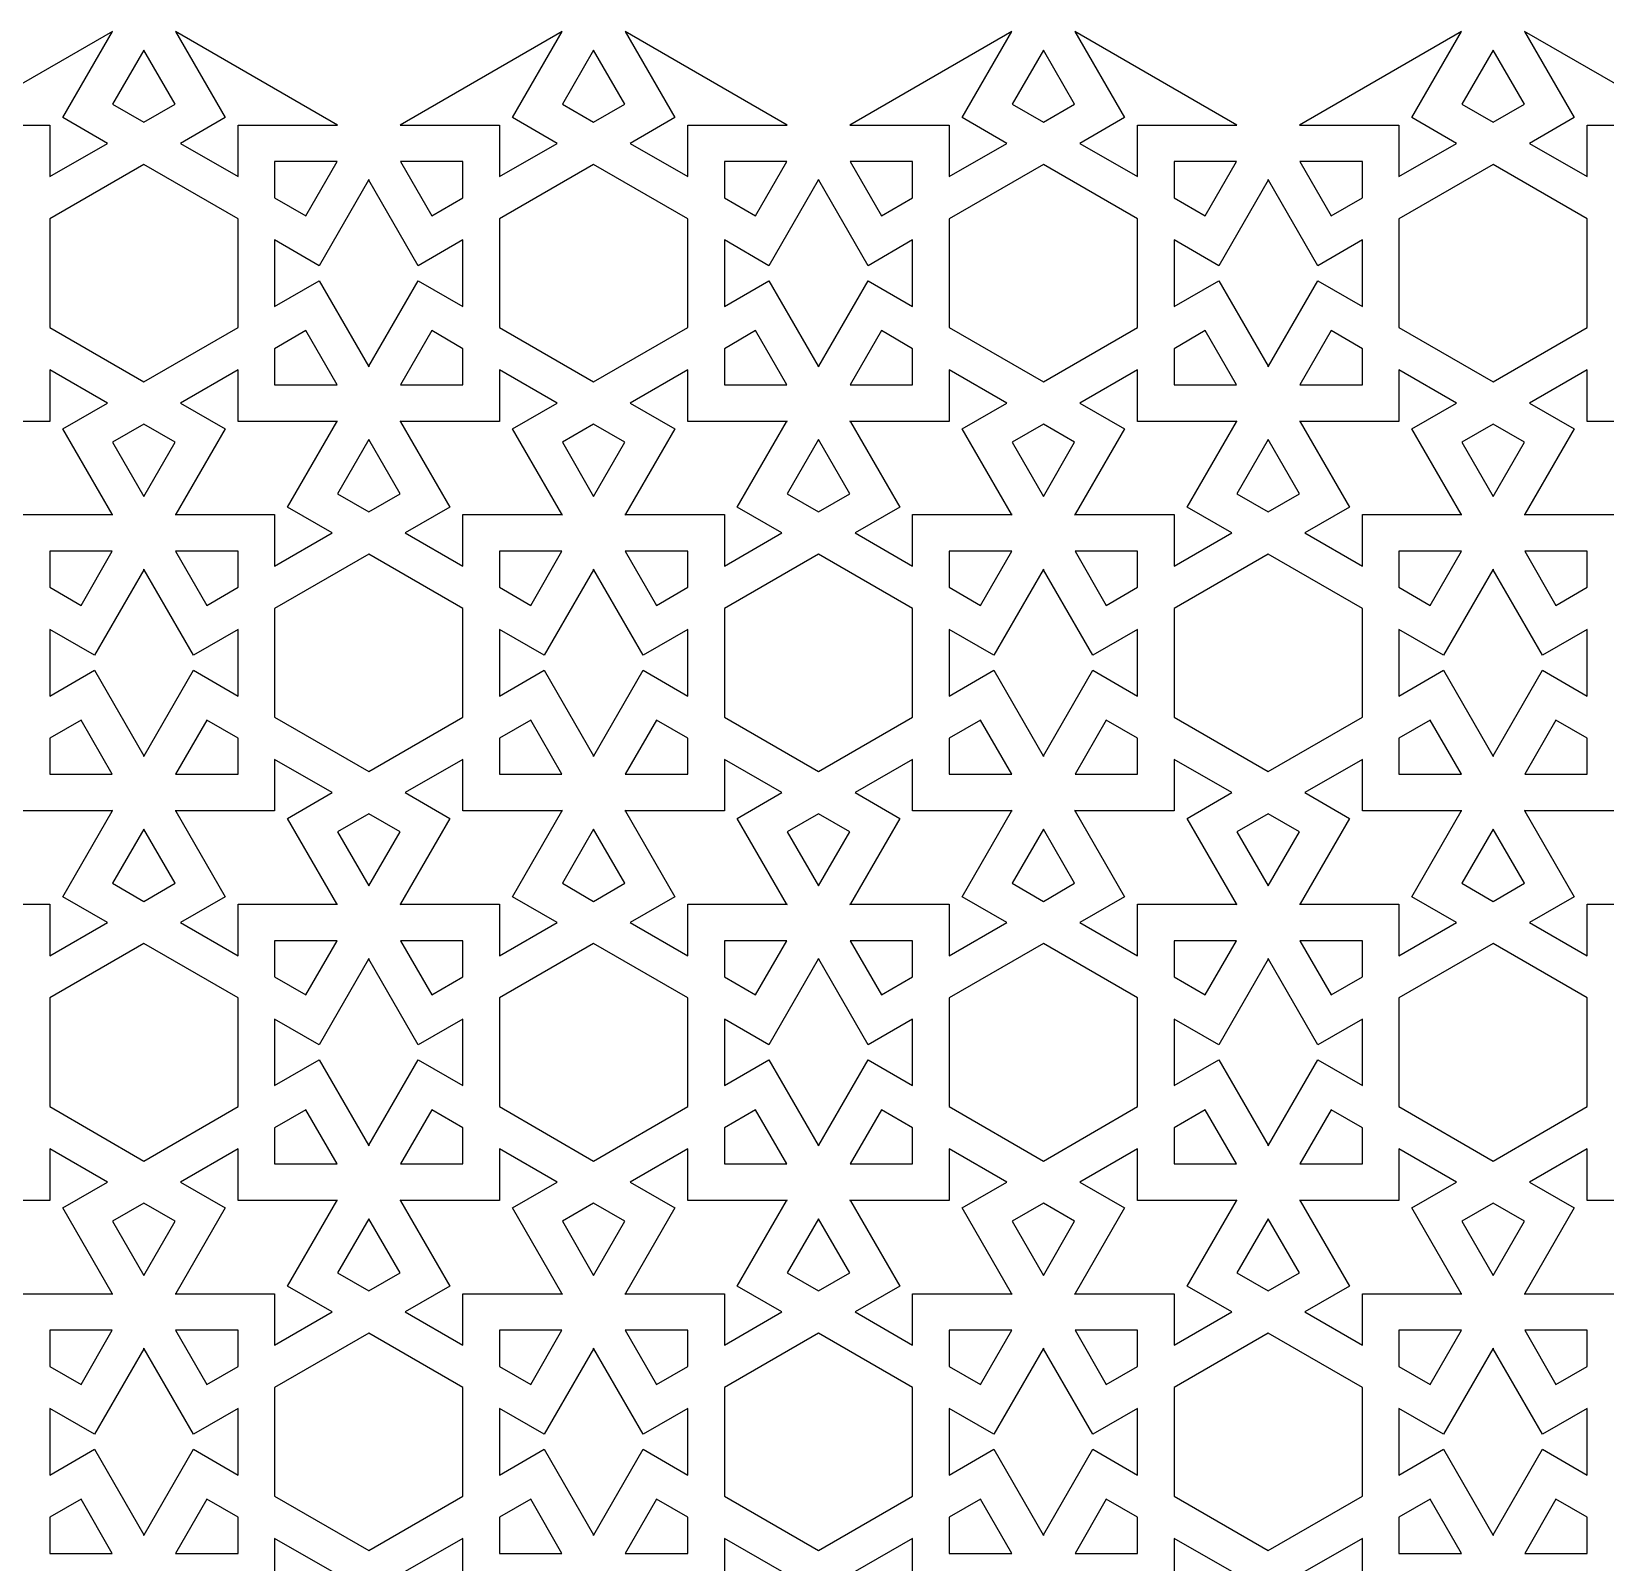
# Model space of a CAD drawing. Header units: metres. Extents: x -128 to 138, y -11 to 215.
# Drawn here: x -64 to 4.9, y 148.2 to 215.2 of the extents above; entities that cross this region are included whole.
import ezdxf

# ---------------------------------------------------------------- set-up
doc = ezdxf.new("R2010")
doc.units = ezdxf.units.M

msp = doc.modelspace()

# ---------------------------------------------------------------- linework, layer by layer
for p, q in [((-60.4532, 215.23), (-67.554, 211.131)), ((-62.6306, 211.459), (-60.4532, 215.23)), ((-50.5985, 211.131), (-57.6993, 215.23)), ((-57.6993, 215.23), (-55.5219, 211.459)), ((-40.7611, 215.23), (-47.8619, 211.131)), ((-42.9385, 211.459), (-40.7611, 215.23)), ((-30.9064, 211.131), (-38.0072, 215.23)), ((-38.0072, 215.23), (-35.8298, 211.459)), ((-21.069, 215.23), (-28.1698, 211.131)), ((-23.2464, 211.459), (-21.069, 215.23)), ((-11.2143, 211.131), (-18.3151, 215.23)), ((-18.3151, 215.23), (-16.1378, 211.459)), ((-1.37695, 215.23), (-8.47772, 211.131)), ((-3.55431, 211.459), (-1.37695, 215.23)), ((8.47774, 211.131), (1.37697, 215.23)), ((1.37697, 215.23), (3.55431, 211.459)), ((-59.0762, 214.415), (-60.4449, 212.045)), ((-57.7076, 212.045), (-59.0762, 214.415)), ((-39.3841, 214.415), (-40.7528, 212.045)), ((-38.0155, 212.045), (-39.3841, 214.415)), ((-19.6921, 214.415), (-21.0608, 212.045)), ((-18.3234, 212.045), (-19.6921, 214.415)), ((0, 214.415), (-1.36868, 212.045)), ((1.36868, 212.045), (0, 214.415)), ((-60.4449, 212.045), (-59.0762, 211.254)), ((-59.0762, 211.254), (-57.7076, 212.045)), ((-40.7528, 212.045), (-39.3842, 211.254)), ((-39.3842, 211.254), (-38.0155, 212.045)), ((-21.0608, 212.045), (-19.6921, 211.254)), ((-19.6921, 211.254), (-18.3234, 212.045)), ((-1.36868, 212.045), (0, 211.254)), ((0, 211.254), (1.36868, 212.045)), ((-67.554, 211.131), (-63.1992, 211.131)), ((-63.1992, 211.131), (-63.1992, 208.874)), ((-60.6762, 210.331), (-62.6306, 211.459)), ((-55.5219, 211.459), (-57.4762, 210.331)), ((-54.9532, 211.131), (-50.5985, 211.131)), ((-54.9532, 208.874), (-54.9532, 211.131)), ((-47.8619, 211.131), (-43.5072, 211.131)), ((-43.5072, 211.131), (-43.5072, 208.874)), ((-40.9842, 210.331), (-42.9385, 211.459)), ((-35.8298, 211.459), (-37.7841, 210.331)), ((-35.2611, 211.131), (-30.9064, 211.131)), ((-35.2611, 208.874), (-35.2611, 211.131)), ((-28.1698, 211.131), (-23.8151, 211.131)), ((-23.8151, 211.131), (-23.8151, 208.874)), ((-21.2921, 210.331), (-23.2464, 211.459)), ((-16.1378, 211.459), (-18.0921, 210.331)), ((-15.569, 211.131), (-11.2143, 211.131)), ((-15.569, 208.874), (-15.569, 211.131)), ((-8.47772, 211.131), (-4.12302, 211.131)), ((-4.12302, 211.131), (-4.12302, 208.874)), ((-1.59999, 210.331), (-3.55431, 211.459)), ((3.55431, 211.459), (1.59999, 210.331)), ((4.12302, 211.131), (8.47774, 211.131)), ((4.12302, 208.874), (4.12302, 211.131)), ((-63.1992, 208.874), (-60.6762, 210.331)), ((-57.4762, 210.331), (-54.9532, 208.874)), ((-43.5072, 208.874), (-40.9842, 210.331)), ((-37.7841, 210.331), (-35.2611, 208.874)), ((-23.8151, 208.874), (-21.2921, 210.331)), ((-18.0921, 210.331), (-15.569, 208.874)), ((-4.12302, 208.874), (-1.59999, 210.331)), ((1.59999, 210.331), (4.12302, 208.874)), ((-50.6158, 209.531), (-53.3532, 209.531)), ((-53.3532, 209.531), (-53.3532, 207.95)), ((-51.9845, 207.16), (-50.6158, 209.531)), ((-45.1072, 209.531), (-47.8445, 209.531)), ((-47.8445, 209.531), (-46.4759, 207.16)), ((-45.1072, 207.95), (-45.1072, 209.531)), ((-30.9238, 209.531), (-33.6611, 209.531)), ((-33.6611, 209.531), (-33.6611, 207.95)), ((-32.2924, 207.16), (-30.9238, 209.531)), ((-25.4151, 209.531), (-28.1525, 209.531)), ((-28.1525, 209.531), (-26.7838, 207.16)), ((-25.4151, 207.95), (-25.4151, 209.531)), ((-11.2317, 209.531), (-13.969, 209.531)), ((-13.969, 209.531), (-13.969, 207.95)), ((-12.6004, 207.16), (-11.2317, 209.531)), ((-5.72301, 209.531), (-8.46039, 209.531)), ((-8.46039, 209.531), (-7.09171, 207.16)), ((-5.72301, 207.95), (-5.72301, 209.531)), ((-59.0762, 209.407), (-63.1992, 207.027)), ((-54.9532, 207.027), (-59.0762, 209.407)), ((-39.3842, 209.407), (-43.5072, 207.027)), ((-35.2611, 207.027), (-39.3842, 209.407)), ((-19.6921, 209.407), (-23.8151, 207.027)), ((-15.569, 207.027), (-19.6921, 209.407)), ((0, 209.407), (-4.12302, 207.027)), ((4.12302, 207.027), (0, 209.407)), ((-49.2388, 208.716), (-51.3989, 204.974)), ((-49.2302, 208.731), (-49.2388, 208.746)), ((-49.2388, 208.746), (-49.2388, 208.716)), ((-49.2215, 208.746), (-49.2302, 208.731)), ((-49.2215, 208.716), (-49.2215, 208.746)), ((-47.0615, 204.974), (-49.2215, 208.716)), ((-29.5468, 208.716), (-31.7068, 204.974)), ((-29.5381, 208.731), (-29.5468, 208.746)), ((-29.5468, 208.746), (-29.5468, 208.716)), ((-29.5294, 208.746), (-29.5381, 208.731)), ((-29.5294, 208.716), (-29.5294, 208.746)), ((-27.3694, 204.974), (-29.5294, 208.716)), ((-9.85469, 208.716), (-12.0147, 204.974)), ((-9.84604, 208.731), (-9.85469, 208.746)), ((-9.85469, 208.746), (-9.85469, 208.716)), ((-9.83737, 208.746), (-9.84604, 208.731)), ((-9.83737, 208.716), (-9.83737, 208.746)), ((-7.67734, 204.974), (-9.83737, 208.716)), ((-53.3532, 207.95), (-51.9845, 207.16)), ((-46.4759, 207.16), (-45.1072, 207.95)), ((-33.6611, 207.95), (-32.2924, 207.16)), ((-26.7838, 207.16), (-25.4151, 207.95)), ((-13.969, 207.95), (-12.6004, 207.16)), ((-7.09171, 207.16), (-5.72301, 207.95)), ((-63.1992, 207.027), (-63.1993, 202.266)), ((-54.9532, 202.266), (-54.9532, 207.027)), ((-43.5072, 207.027), (-43.5072, 202.266)), ((-35.2611, 202.266), (-35.2611, 207.027)), ((-23.8151, 207.027), (-23.8151, 202.266)), ((-15.5691, 202.266), (-15.569, 207.027)), ((-4.12302, 207.027), (-4.12302, 202.266)), ((4.12302, 202.266), (4.12302, 207.027)), ((-51.3989, 204.974), (-53.3532, 206.103)), ((-53.3532, 206.103), (-53.3532, 203.189)), ((-45.1072, 206.103), (-47.0615, 204.974)), ((-45.1072, 203.189), (-45.1072, 206.103)), ((-31.7068, 204.974), (-33.6611, 206.103)), ((-33.6611, 206.103), (-33.6611, 203.189)), ((-25.4151, 206.103), (-27.3694, 204.974)), ((-25.4151, 203.189), (-25.4151, 206.103)), ((-12.0147, 204.974), (-13.9691, 206.103)), ((-13.9691, 206.103), (-13.969, 203.189)), ((-5.72302, 206.103), (-7.67734, 204.974)), ((-5.72301, 203.189), (-5.72302, 206.103)), ((-53.3532, 203.189), (-51.3989, 204.318)), ((-51.3989, 204.318), (-49.2388, 200.576)), ((-49.2215, 200.576), (-47.0615, 204.318)), ((-47.0615, 204.318), (-45.1072, 203.189)), ((-33.6611, 203.189), (-31.7068, 204.318)), ((-31.7068, 204.318), (-29.5468, 200.576)), ((-29.5295, 200.576), (-27.3694, 204.318)), ((-27.3694, 204.318), (-25.4151, 203.189)), ((-13.969, 203.189), (-12.0147, 204.318)), ((-12.0147, 204.318), (-9.85469, 200.576)), ((-9.83737, 200.576), (-7.67732, 204.318)), ((-7.67732, 204.318), (-5.72301, 203.189)), ((-63.1993, 202.266), (-59.0762, 199.885)), ((-59.0762, 199.885), (-54.9532, 202.266)), ((-51.9845, 202.132), (-53.3532, 201.342)), ((-50.6158, 199.761), (-51.9845, 202.132)), ((-46.4759, 202.132), (-47.8445, 199.761)), ((-45.1072, 201.342), (-46.4759, 202.132)), ((-43.5072, 202.266), (-39.3841, 199.885)), ((-39.3841, 199.885), (-35.2611, 202.266)), ((-32.2924, 202.132), (-33.6611, 201.342)), ((-30.9238, 199.761), (-32.2924, 202.132)), ((-26.7838, 202.132), (-28.1525, 199.761)), ((-25.4151, 201.342), (-26.7838, 202.132)), ((-23.8151, 202.266), (-19.6921, 199.885)), ((-19.6921, 199.885), (-15.5691, 202.266)), ((-12.6004, 202.132), (-13.9691, 201.342)), ((-11.2317, 199.761), (-12.6004, 202.132)), ((-7.09171, 202.132), (-8.46039, 199.761)), ((-5.72302, 201.342), (-7.09171, 202.132)), ((-4.12302, 202.266), (0, 199.885)), ((0, 199.885), (4.12302, 202.266)), ((-53.3532, 201.342), (-53.3532, 199.761)), ((-45.1072, 199.761), (-45.1072, 201.342)), ((-33.6611, 201.342), (-33.6611, 199.761)), ((-25.4151, 199.761), (-25.4151, 201.342)), ((-13.9691, 201.342), (-13.9691, 199.761)), ((-5.72302, 199.761), (-5.72302, 201.342)), ((-49.2388, 200.576), (-49.2388, 200.546)), ((-49.2215, 200.546), (-49.2215, 200.576)), ((-29.5468, 200.576), (-29.5468, 200.546)), ((-29.5295, 200.546), (-29.5295, 200.576)), ((-9.85469, 200.576), (-9.85469, 200.546)), ((-9.83737, 200.546), (-9.83737, 200.576)), ((-60.6762, 198.961), (-63.1993, 200.418)), ((-63.1993, 200.418), (-63.1993, 198.161)), ((-54.9532, 200.418), (-57.4762, 198.961)), ((-54.9532, 198.161), (-54.9532, 200.418)), ((-49.2388, 200.546), (-49.2302, 200.561)), ((-49.2302, 200.561), (-49.2215, 200.546)), ((-40.9841, 198.961), (-43.5072, 200.418)), ((-43.5072, 200.418), (-43.5072, 198.161)), ((-35.2611, 200.418), (-37.7841, 198.961)), ((-35.2611, 198.161), (-35.2611, 200.418)), ((-29.5468, 200.546), (-29.5381, 200.561)), ((-29.5381, 200.561), (-29.5295, 200.546)), ((-21.2921, 198.961), (-23.8151, 200.418)), ((-23.8151, 200.418), (-23.8151, 198.161)), ((-15.569, 200.418), (-18.0921, 198.961)), ((-15.5691, 198.161), (-15.569, 200.418)), ((-9.85469, 200.546), (-9.84602, 200.561)), ((-9.84602, 200.561), (-9.83737, 200.546)), ((-1.59999, 198.961), (-4.12302, 200.418)), ((-4.12302, 200.418), (-4.12302, 198.161)), ((4.12302, 200.418), (1.59999, 198.961)), ((4.12302, 198.161), (4.12302, 200.418)), ((-53.3532, 199.761), (-50.6158, 199.761)), ((-47.8445, 199.761), (-45.1072, 199.761)), ((-33.6611, 199.761), (-30.9238, 199.761)), ((-28.1525, 199.761), (-25.4151, 199.761)), ((-13.9691, 199.761), (-11.2317, 199.761)), ((-8.46039, 199.761), (-5.72302, 199.761)), ((-62.6306, 197.833), (-60.6762, 198.961)), ((-57.4762, 198.961), (-55.5219, 197.833)), ((-42.9385, 197.833), (-40.9841, 198.961)), ((-37.7841, 198.961), (-35.8298, 197.833)), ((-23.2464, 197.833), (-21.2921, 198.961)), ((-18.0921, 198.961), (-16.1378, 197.833)), ((-3.55431, 197.833), (-1.59999, 198.961)), ((1.59999, 198.961), (3.55431, 197.833)), ((-63.1993, 198.161), (-67.5194, 198.161)), ((-60.4705, 194.092), (-62.6306, 197.833)), ((-59.0762, 198.038), (-60.4449, 197.248)), ((-57.7076, 197.248), (-59.0762, 198.038)), ((-55.5219, 197.833), (-57.682, 194.092)), ((-50.6331, 198.161), (-54.9532, 198.161)), ((-52.7845, 194.405), (-50.6244, 198.147)), ((-50.6071, 198.176), (-50.6331, 198.161)), ((-50.6244, 198.147), (-50.5985, 198.161)), ((-50.6158, 198.161), (-50.6071, 198.176)), ((-50.5985, 198.161), (-50.6158, 198.161)), ((-47.8446, 198.161), (-47.8619, 198.161)), ((-47.8619, 198.161), (-47.8359, 198.146)), ((-47.8273, 198.161), (-47.8532, 198.176)), ((-47.8532, 198.176), (-47.8446, 198.161)), ((-47.8359, 198.146), (-45.6759, 194.405)), ((-43.5072, 198.161), (-47.8273, 198.161)), ((-40.7784, 194.092), (-42.9385, 197.833)), ((-39.3842, 198.038), (-40.7528, 197.248)), ((-38.0155, 197.248), (-39.3842, 198.038)), ((-35.8298, 197.833), (-37.9899, 194.092)), ((-30.941, 198.161), (-35.2611, 198.161)), ((-33.0924, 194.405), (-30.9324, 198.147)), ((-30.9151, 198.176), (-30.941, 198.161)), ((-30.9324, 198.147), (-30.9064, 198.161)), ((-30.9237, 198.161), (-30.9151, 198.176)), ((-30.9064, 198.161), (-30.9237, 198.161)), ((-28.1525, 198.161), (-28.1698, 198.161)), ((-28.1698, 198.161), (-28.1438, 198.146)), ((-28.1352, 198.161), (-28.1611, 198.176)), ((-28.1611, 198.176), (-28.1525, 198.161)), ((-28.1438, 198.146), (-25.9838, 194.405)), ((-23.8151, 198.161), (-28.1352, 198.161)), ((-21.0864, 194.092), (-23.2464, 197.833)), ((-19.6921, 198.038), (-21.0608, 197.248)), ((-18.3234, 197.248), (-19.6921, 198.038)), ((-16.1378, 197.833), (-18.2978, 194.092)), ((-11.2489, 198.161), (-15.5691, 198.161)), ((-13.4003, 194.405), (-11.2403, 198.147)), ((-11.223, 198.176), (-11.2489, 198.161)), ((-11.2403, 198.147), (-11.2144, 198.161)), ((-11.2316, 198.161), (-11.223, 198.176)), ((-11.2144, 198.161), (-11.2316, 198.161)), ((-8.4604, 198.161), (-8.47774, 198.161)), ((-8.47774, 198.161), (-8.45172, 198.146)), ((-8.44312, 198.161), (-8.46904, 198.176)), ((-8.46904, 198.176), (-8.4604, 198.161)), ((-8.45172, 198.146), (-6.2917, 194.405)), ((-4.12302, 198.161), (-8.44312, 198.161)), ((-1.39429, 194.092), (-3.55431, 197.833)), ((0, 198.038), (-1.36868, 197.248)), ((1.36868, 197.248), (0, 198.038)), ((3.55431, 197.833), (1.39424, 194.092)), ((8.44316, 198.161), (4.12302, 198.161)), ((-60.4449, 197.248), (-59.0762, 194.877)), ((-59.0762, 194.877), (-57.7076, 197.248)), ((-49.2302, 197.361), (-50.5989, 194.991)), ((-47.8615, 194.991), (-49.2302, 197.361)), ((-40.7528, 197.248), (-39.3842, 194.877)), ((-39.3842, 194.877), (-38.0155, 197.248)), ((-29.5381, 197.361), (-30.9068, 194.991)), ((-28.1694, 194.991), (-29.5381, 197.361)), ((-21.0608, 197.248), (-19.6921, 194.877)), ((-19.6921, 194.877), (-18.3234, 197.248)), ((-9.84601, 197.361), (-11.2147, 194.991)), ((-8.47733, 194.991), (-9.84601, 197.361)), ((-1.36868, 197.248), (0, 194.877)), ((0, 194.877), (1.36868, 197.248)), ((-50.8302, 193.277), (-52.7845, 194.405)), ((-50.5989, 194.991), (-49.2302, 194.201)), ((-49.2302, 194.201), (-47.8615, 194.991)), ((-45.6759, 194.405), (-47.6302, 193.277)), ((-31.1381, 193.277), (-33.0924, 194.405)), ((-30.9068, 194.991), (-29.5381, 194.201)), ((-29.5381, 194.201), (-28.1694, 194.991)), ((-25.9838, 194.405), (-27.9381, 193.277)), ((-11.446, 193.277), (-13.4003, 194.405)), ((-11.2147, 194.991), (-9.84602, 194.201)), ((-9.84602, 194.201), (-8.47733, 194.991)), ((-6.2917, 194.405), (-8.24602, 193.277)), ((-64.7992, 194.077), (-60.4791, 194.077)), ((-60.4791, 194.077), (-60.4532, 194.062)), ((-60.4445, 194.077), (-60.4705, 194.092)), ((-60.4532, 194.062), (-60.4618, 194.077)), ((-60.4618, 194.077), (-60.4445, 194.077)), ((-57.682, 194.092), (-57.7079, 194.077)), ((-57.7079, 194.077), (-57.6906, 194.077)), ((-57.6906, 194.077), (-57.6993, 194.062)), ((-57.6993, 194.062), (-57.6733, 194.077)), ((-57.6733, 194.077), (-53.3532, 194.077)), ((-53.3532, 194.077), (-53.3532, 191.82)), ((-45.1071, 194.077), (-40.787, 194.077)), ((-45.1071, 191.82), (-45.1071, 194.077)), ((-40.787, 194.077), (-40.7611, 194.062)), ((-40.7524, 194.077), (-40.7784, 194.092)), ((-40.7611, 194.062), (-40.7698, 194.077)), ((-40.7698, 194.077), (-40.7524, 194.077)), ((-37.9899, 194.092), (-38.0158, 194.077)), ((-38.0158, 194.077), (-37.9986, 194.077)), ((-37.9986, 194.077), (-38.0072, 194.062)), ((-38.0072, 194.062), (-37.9813, 194.077)), ((-37.9813, 194.077), (-33.6611, 194.077)), ((-33.6611, 194.077), (-33.6611, 191.82)), ((-25.4151, 194.077), (-21.095, 194.077)), ((-25.4151, 191.82), (-25.4151, 194.077)), ((-21.095, 194.077), (-21.069, 194.062)), ((-21.0603, 194.077), (-21.0864, 194.092)), ((-21.069, 194.062), (-21.0777, 194.077)), ((-21.0777, 194.077), (-21.0603, 194.077)), ((-18.2978, 194.092), (-18.3237, 194.077)), ((-18.3237, 194.077), (-18.3065, 194.077)), ((-18.3065, 194.077), (-18.3151, 194.062)), ((-18.3151, 194.062), (-18.2892, 194.077)), ((-18.2892, 194.077), (-13.969, 194.077)), ((-13.969, 194.077), (-13.969, 191.82)), ((-5.72299, 194.077), (-1.40289, 194.077)), ((-5.72299, 191.82), (-5.72299, 194.077)), ((-1.40289, 194.077), (-1.37697, 194.062)), ((-1.36827, 194.077), (-1.39429, 194.092)), ((-1.37697, 194.062), (-1.3856, 194.077)), ((-1.3856, 194.077), (-1.36827, 194.077)), ((1.39424, 194.092), (1.36832, 194.077)), ((1.36832, 194.077), (1.38559, 194.077)), ((1.38559, 194.077), (1.37695, 194.062)), ((1.37695, 194.062), (1.40288, 194.077)), ((1.40288, 194.077), (5.72302, 194.077)), ((-53.3532, 191.82), (-50.8302, 193.277)), ((-47.6302, 193.277), (-45.1071, 191.82)), ((-33.6611, 191.82), (-31.1381, 193.277)), ((-27.9381, 193.277), (-25.4151, 191.82)), ((-13.969, 191.82), (-11.446, 193.277)), ((-8.24602, 193.277), (-5.72299, 191.82)), ((-60.4619, 192.477), (-63.1992, 192.477)), ((-63.1992, 192.477), (-63.1992, 190.896)), ((-61.8306, 190.106), (-60.4619, 192.477)), ((-54.9532, 192.477), (-57.6906, 192.477)), ((-57.6906, 192.477), (-56.3219, 190.106)), ((-54.9532, 190.896), (-54.9532, 192.477)), ((-49.2302, 192.353), (-53.3532, 189.973)), ((-45.1071, 189.973), (-49.2302, 192.353)), ((-40.7698, 192.477), (-43.5072, 192.477)), ((-43.5072, 192.477), (-43.5072, 190.896)), ((-42.1385, 190.106), (-40.7698, 192.477)), ((-35.2611, 192.477), (-37.9985, 192.477)), ((-37.9985, 192.477), (-36.6298, 190.106)), ((-35.2611, 190.896), (-35.2611, 192.477)), ((-29.5381, 192.353), (-33.6611, 189.973)), ((-25.4151, 189.973), (-29.5381, 192.353)), ((-21.0777, 192.477), (-23.8151, 192.477)), ((-23.8151, 192.477), (-23.8151, 190.896)), ((-22.4464, 190.106), (-21.0777, 192.477)), ((-15.569, 192.477), (-18.3064, 192.477)), ((-18.3064, 192.477), (-16.9377, 190.106)), ((-15.569, 190.896), (-15.569, 192.477)), ((-9.84604, 192.353), (-13.969, 189.973)), ((-5.72299, 189.973), (-9.84604, 192.353)), ((-1.38562, 192.477), (-4.12299, 192.477)), ((-4.12299, 192.477), (-4.12299, 190.896)), ((-2.7543, 190.106), (-1.38562, 192.477)), ((4.12303, 192.477), (1.38565, 192.477)), ((1.38565, 192.477), (2.75433, 190.106)), ((4.12303, 190.896), (4.12303, 192.477)), ((-59.0849, 191.662), (-61.2449, 187.921)), ((-59.0762, 191.677), (-59.0849, 191.692)), ((-59.0849, 191.692), (-59.0849, 191.662)), ((-59.0676, 191.692), (-59.0762, 191.677)), ((-59.0676, 191.662), (-59.0676, 191.692)), ((-56.9075, 187.921), (-59.0676, 191.662)), ((-39.3928, 191.662), (-41.5528, 187.921)), ((-39.3841, 191.677), (-39.3928, 191.692)), ((-39.3928, 191.692), (-39.3928, 191.662)), ((-39.3755, 191.692), (-39.3841, 191.677)), ((-39.3755, 191.662), (-39.3755, 191.692)), ((-37.2154, 187.921), (-39.3755, 191.662)), ((-19.7007, 191.662), (-21.8608, 187.921)), ((-19.6921, 191.677), (-19.7007, 191.692)), ((-19.7007, 191.692), (-19.7007, 191.662)), ((-19.6834, 191.692), (-19.6921, 191.677)), ((-19.6834, 191.662), (-19.6834, 191.692)), ((-17.5234, 187.921), (-19.6834, 191.662)), ((-0.00864, 191.662), (-2.16869, 187.921)), ((0, 191.677), (-0.00864, 191.692)), ((-0.00864, 191.692), (-0.00864, 191.662)), ((0.00867, 191.692), (0, 191.677)), ((0.00867, 191.662), (0.00867, 191.692)), ((2.1687, 187.921), (0.00867, 191.662)), ((-63.1992, 190.896), (-61.8306, 190.106)), ((-56.3219, 190.106), (-54.9532, 190.896)), ((-43.5072, 190.896), (-42.1385, 190.106)), ((-36.6298, 190.106), (-35.2611, 190.896)), ((-23.8151, 190.896), (-22.4464, 190.106)), ((-16.9377, 190.106), (-15.569, 190.896)), ((-4.12299, 190.896), (-2.7543, 190.106)), ((2.75433, 190.106), (4.12303, 190.896)), ((-53.3532, 189.973), (-53.3532, 185.212)), ((-45.1072, 185.212), (-45.1071, 189.973)), ((-33.6611, 189.973), (-33.6611, 185.212)), ((-25.4151, 185.212), (-25.4151, 189.973)), ((-13.969, 189.973), (-13.969, 185.212)), ((-5.72301, 185.212), (-5.72299, 189.973)), ((-61.2449, 187.921), (-63.1992, 189.049)), ((-63.1992, 189.049), (-63.1992, 186.136)), ((-54.9532, 189.049), (-56.9075, 187.921)), ((-54.9532, 186.136), (-54.9532, 189.049)), ((-41.5528, 187.921), (-43.5072, 189.049)), ((-43.5072, 189.049), (-43.5072, 186.136)), ((-35.2611, 189.049), (-37.2154, 187.921)), ((-35.2611, 186.136), (-35.2611, 189.049)), ((-21.8608, 187.921), (-23.8151, 189.049)), ((-23.8151, 189.049), (-23.8151, 186.136)), ((-15.569, 189.049), (-17.5234, 187.921)), ((-15.569, 186.136), (-15.569, 189.049)), ((-2.16869, 187.921), (-4.123, 189.049)), ((-4.123, 189.049), (-4.12299, 186.136)), ((4.12302, 189.049), (2.1687, 187.921)), ((4.12303, 186.136), (4.12302, 189.049)), ((-63.1992, 186.136), (-61.2449, 187.264)), ((-61.2449, 187.264), (-59.0849, 183.523)), ((-59.0676, 183.523), (-56.9075, 187.264)), ((-56.9075, 187.264), (-54.9532, 186.136)), ((-43.5072, 186.136), (-41.5528, 187.264)), ((-41.5528, 187.264), (-39.3928, 183.523)), ((-39.3755, 183.523), (-37.2154, 187.264)), ((-37.2154, 187.264), (-35.2611, 186.136)), ((-23.8151, 186.136), (-21.8607, 187.264)), ((-21.8607, 187.264), (-19.7007, 183.523)), ((-19.6834, 183.523), (-17.5233, 187.264)), ((-17.5233, 187.264), (-15.569, 186.136)), ((-4.12299, 186.136), (-2.16867, 187.264)), ((-2.16867, 187.264), (-0.00864, 183.523)), ((0.00867, 183.523), (2.16872, 187.264)), ((2.16872, 187.264), (4.12303, 186.136)), ((-61.8306, 185.078), (-63.1992, 184.288)), ((-60.4619, 182.708), (-61.8306, 185.078)), ((-56.3219, 185.078), (-57.6906, 182.708)), ((-54.9532, 184.288), (-56.3219, 185.078)), ((-53.3532, 185.212), (-49.2302, 182.831)), ((-49.2302, 182.831), (-45.1072, 185.212)), ((-42.1385, 185.078), (-43.5072, 184.288)), ((-40.7698, 182.708), (-42.1385, 185.078)), ((-36.6298, 185.078), (-37.9985, 182.708)), ((-35.2611, 184.288), (-36.6298, 185.078)), ((-33.6611, 185.212), (-29.5381, 182.831)), ((-29.5381, 182.831), (-25.4151, 185.212)), ((-22.4464, 185.078), (-23.8151, 184.288)), ((-21.0777, 182.708), (-22.4464, 185.078)), ((-16.9377, 185.078), (-18.3064, 182.708)), ((-15.569, 184.288), (-16.9377, 185.078)), ((-13.969, 185.212), (-9.84601, 182.831)), ((-9.84601, 182.831), (-5.72301, 185.212)), ((-2.7543, 185.078), (-4.123, 184.288)), ((-1.38562, 182.708), (-2.7543, 185.078)), ((2.75433, 185.078), (1.38565, 182.708)), ((4.12302, 184.288), (2.75433, 185.078)), ((-63.1992, 184.288), (-63.1992, 182.708)), ((-54.9532, 182.708), (-54.9532, 184.288)), ((-43.5072, 184.288), (-43.5072, 182.708)), ((-35.2611, 182.708), (-35.2611, 184.288)), ((-23.8151, 184.288), (-23.8151, 182.708)), ((-15.569, 182.708), (-15.569, 184.288)), ((-4.123, 184.288), (-4.123, 182.708)), ((4.12302, 182.708), (4.12302, 184.288)), ((-59.0849, 183.523), (-59.0849, 183.493)), ((-59.0849, 183.493), (-59.0762, 183.508)), ((-59.0762, 183.508), (-59.0676, 183.493)), ((-59.0676, 183.493), (-59.0676, 183.523)), ((-50.8302, 181.908), (-53.3532, 183.364)), ((-53.3532, 183.364), (-53.3532, 181.108)), ((-45.1072, 183.364), (-47.6302, 181.908)), ((-45.1072, 181.108), (-45.1072, 183.364)), ((-39.3928, 183.523), (-39.3928, 183.493)), ((-39.3928, 183.493), (-39.3841, 183.508)), ((-39.3841, 183.508), (-39.3755, 183.493)), ((-39.3755, 183.493), (-39.3755, 183.523)), ((-31.1381, 181.908), (-33.6611, 183.364)), ((-33.6611, 183.364), (-33.6611, 181.108)), ((-25.4151, 183.364), (-27.9381, 181.908)), ((-25.4151, 181.108), (-25.4151, 183.364)), ((-19.7007, 183.523), (-19.7007, 183.493)), ((-19.7007, 183.493), (-19.692, 183.508)), ((-19.692, 183.508), (-19.6834, 183.493)), ((-19.6834, 183.493), (-19.6834, 183.523)), ((-11.446, 181.908), (-13.969, 183.364)), ((-13.969, 183.364), (-13.969, 181.108)), ((-5.72299, 183.364), (-8.24602, 181.908)), ((-5.72301, 181.108), (-5.72299, 183.364)), ((-0.00864, 183.523), (-0.00864, 183.493)), ((-0.00864, 183.493), (0.00002, 183.508)), ((0.00002, 183.508), (0.00867, 183.493)), ((0.00867, 183.493), (0.00867, 183.523)), ((-63.1992, 182.708), (-60.4619, 182.708)), ((-57.6906, 182.708), (-54.9532, 182.708)), ((-43.5072, 182.708), (-40.7698, 182.708)), ((-37.9985, 182.708), (-35.2611, 182.708)), ((-23.8151, 182.708), (-21.0777, 182.708)), ((-18.3064, 182.708), (-15.569, 182.708)), ((-4.123, 182.708), (-1.38562, 182.708)), ((1.38565, 182.708), (4.12302, 182.708)), ((-52.7845, 180.779), (-50.8302, 181.908)), ((-47.6302, 181.908), (-45.6759, 180.779)), ((-33.0924, 180.779), (-31.1381, 181.908)), ((-27.9381, 181.908), (-25.9838, 180.779)), ((-13.4003, 180.779), (-11.446, 181.908)), ((-8.24602, 181.908), (-6.2917, 180.779)), ((-60.4791, 181.108), (-64.7992, 181.108)), ((-62.6306, 177.351), (-60.4705, 181.093)), ((-60.4532, 181.123), (-60.4791, 181.108)), ((-60.4705, 181.093), (-60.4445, 181.108)), ((-60.4618, 181.108), (-60.4532, 181.123)), ((-60.4445, 181.108), (-60.4618, 181.108)), ((-57.6906, 181.108), (-57.7079, 181.108)), ((-57.7079, 181.108), (-57.682, 181.093)), ((-57.6734, 181.108), (-57.6993, 181.123)), ((-57.6993, 181.123), (-57.6906, 181.108)), ((-57.682, 181.093), (-55.5219, 177.351)), ((-53.3532, 181.108), (-57.6734, 181.108)), ((-50.6244, 177.038), (-52.7845, 180.779)), ((-49.2302, 180.984), (-50.5989, 180.194)), ((-47.8615, 180.194), (-49.2302, 180.984)), ((-45.6759, 180.779), (-47.8359, 177.038)), ((-40.787, 181.108), (-45.1072, 181.108)), ((-42.9385, 177.351), (-40.7784, 181.093)), ((-40.7611, 181.123), (-40.787, 181.108)), ((-40.7784, 181.093), (-40.7525, 181.108)), ((-40.7698, 181.108), (-40.7611, 181.123)), ((-40.7525, 181.108), (-40.7698, 181.108)), ((-37.9986, 181.108), (-38.0158, 181.108)), ((-38.0158, 181.108), (-37.9899, 181.093)), ((-37.9813, 181.108), (-38.0072, 181.123)), ((-38.0072, 181.123), (-37.9986, 181.108)), ((-37.9899, 181.093), (-35.8298, 177.351)), ((-33.6611, 181.108), (-37.9813, 181.108)), ((-30.9324, 177.038), (-33.0924, 180.779)), ((-29.5381, 180.984), (-30.9068, 180.194)), ((-28.1694, 180.194), (-29.5381, 180.984)), ((-25.9838, 180.779), (-28.1438, 177.038)), ((-21.0949, 181.108), (-25.4151, 181.108)), ((-23.2464, 177.351), (-21.0863, 181.093)), ((-21.069, 181.123), (-21.0949, 181.108)), ((-21.0863, 181.093), (-21.0604, 181.108)), ((-21.0777, 181.108), (-21.069, 181.123)), ((-21.0604, 181.108), (-21.0777, 181.108)), ((-18.3065, 181.108), (-18.3238, 181.108)), ((-18.3238, 181.108), (-18.2978, 181.093)), ((-18.2892, 181.108), (-18.3151, 181.123)), ((-18.3151, 181.123), (-18.3065, 181.108)), ((-18.2978, 181.093), (-16.1378, 177.351)), ((-13.969, 181.108), (-18.2892, 181.108)), ((-11.2403, 177.038), (-13.4003, 180.779)), ((-9.84601, 180.984), (-11.2147, 180.194)), ((-8.47734, 180.194), (-9.84601, 180.984)), ((-6.2917, 180.779), (-8.45177, 177.038)), ((-1.40285, 181.108), (-5.72301, 181.108)), ((-3.55431, 177.351), (-1.39423, 181.093)), ((-1.37695, 181.123), (-1.40285, 181.108)), ((-1.39423, 181.093), (-1.3683, 181.108)), ((-1.38559, 181.108), (-1.37695, 181.123)), ((-1.3683, 181.108), (-1.38559, 181.108)), ((1.3856, 181.108), (1.3683, 181.108)), ((1.3683, 181.108), (1.39426, 181.093)), ((1.40286, 181.108), (1.37697, 181.123)), ((1.37697, 181.123), (1.3856, 181.108)), ((1.39426, 181.093), (3.55431, 177.351)), ((5.72302, 181.108), (1.40286, 181.108)), ((-59.0762, 180.308), (-60.4449, 177.937)), ((-57.7076, 177.937), (-59.0762, 180.308)), ((-50.5989, 180.194), (-49.2302, 177.823)), ((-49.2302, 177.823), (-47.8615, 180.194)), ((-39.3841, 180.308), (-40.7528, 177.937)), ((-38.0155, 177.937), (-39.3841, 180.308)), ((-30.9068, 180.194), (-29.5381, 177.823)), ((-29.5381, 177.823), (-28.1694, 180.194)), ((-19.6921, 180.308), (-21.0608, 177.937)), ((-18.3234, 177.937), (-19.6921, 180.308)), ((-11.2147, 180.194), (-9.84602, 177.823)), ((-9.84602, 177.823), (-8.47734, 180.194)), ((0, 180.308), (-1.36868, 177.937)), ((1.36868, 177.937), (0, 180.308)), ((-60.4449, 177.937), (-59.0762, 177.147)), ((-59.0762, 177.147), (-57.7076, 177.937)), ((-40.7528, 177.937), (-39.3842, 177.147)), ((-39.3842, 177.147), (-38.0155, 177.937)), ((-21.0608, 177.937), (-19.6921, 177.147)), ((-19.6921, 177.147), (-18.3234, 177.937)), ((-1.36868, 177.937), (0, 177.147)), ((0, 177.147), (1.36868, 177.937)), ((-60.6762, 176.223), (-62.6306, 177.351)), ((-55.5219, 177.351), (-57.4762, 176.223)), ((-40.9842, 176.223), (-42.9385, 177.351)), ((-35.8298, 177.351), (-37.7841, 176.223)), ((-21.2921, 176.223), (-23.2464, 177.351)), ((-16.1378, 177.351), (-18.0921, 176.223)), ((-1.59999, 176.223), (-3.55431, 177.351)), ((3.55431, 177.351), (1.59999, 176.223)), ((-67.5194, 177.023), (-63.1992, 177.023)), ((-63.1992, 177.023), (-63.1992, 174.766)), ((-54.9532, 177.023), (-50.633, 177.023)), ((-54.9532, 174.766), (-54.9532, 177.023)), ((-50.633, 177.023), (-50.6071, 177.008)), ((-50.5985, 177.023), (-50.6244, 177.038)), ((-50.6071, 177.008), (-50.6158, 177.023)), ((-50.6158, 177.023), (-50.5985, 177.023)), ((-47.8359, 177.038), (-47.8619, 177.023)), ((-47.8619, 177.023), (-47.8446, 177.023)), ((-47.8446, 177.023), (-47.8532, 177.008)), ((-47.8532, 177.008), (-47.8273, 177.023)), ((-47.8273, 177.023), (-43.5072, 177.023)), ((-43.5072, 177.023), (-43.5072, 174.766)), ((-35.2611, 177.023), (-30.941, 177.023)), ((-35.2611, 174.766), (-35.2611, 177.023)), ((-30.941, 177.023), (-30.9151, 177.008)), ((-30.9064, 177.023), (-30.9324, 177.038)), ((-30.9151, 177.008), (-30.9237, 177.023)), ((-30.9237, 177.023), (-30.9064, 177.023)), ((-28.1438, 177.038), (-28.1698, 177.023)), ((-28.1698, 177.023), (-28.1525, 177.023)), ((-28.1525, 177.023), (-28.1611, 177.008)), ((-28.1611, 177.008), (-28.1352, 177.023)), ((-28.1352, 177.023), (-23.8151, 177.023)), ((-23.8151, 177.023), (-23.8151, 174.766)), ((-15.569, 177.023), (-11.2489, 177.023)), ((-15.569, 174.766), (-15.569, 177.023)), ((-11.2489, 177.023), (-11.223, 177.008)), ((-11.2143, 177.023), (-11.2403, 177.038)), ((-11.223, 177.008), (-11.2316, 177.023)), ((-11.2316, 177.023), (-11.2143, 177.023)), ((-8.45177, 177.038), (-8.47772, 177.023)), ((-8.47772, 177.023), (-8.46042, 177.023)), ((-8.46042, 177.023), (-8.46906, 177.008)), ((-8.46906, 177.008), (-8.44316, 177.023)), ((-8.44316, 177.023), (-4.12302, 177.023)), ((-4.12302, 177.023), (-4.12302, 174.766)), ((4.12302, 177.023), (8.44318, 177.023)), ((4.12302, 174.766), (4.12302, 177.023)), ((-63.1992, 174.766), (-60.6762, 176.223)), ((-57.4762, 176.223), (-54.9532, 174.766)), ((-43.5072, 174.766), (-40.9842, 176.223)), ((-37.7841, 176.223), (-35.2611, 174.766)), ((-23.8151, 174.766), (-21.2921, 176.223)), ((-18.0921, 176.223), (-15.569, 174.766)), ((-4.12302, 174.766), (-1.59999, 176.223)), ((1.59999, 176.223), (4.12302, 174.766)), ((-59.0762, 175.299), (-63.1992, 172.919)), ((-54.9532, 172.919), (-59.0762, 175.299)), ((-50.6158, 175.423), (-53.3532, 175.423)), ((-53.3532, 175.423), (-53.3532, 173.843)), ((-51.9845, 173.052), (-50.6158, 175.423)), ((-45.1072, 175.423), (-47.8445, 175.423)), ((-47.8445, 175.423), (-46.4759, 173.052)), ((-45.1072, 173.843), (-45.1072, 175.423)), ((-39.3842, 175.299), (-43.5072, 172.919)), ((-35.2611, 172.919), (-39.3842, 175.299)), ((-30.9238, 175.423), (-33.6611, 175.423)), ((-33.6611, 175.423), (-33.6611, 173.843)), ((-32.2924, 173.052), (-30.9238, 175.423)), ((-25.4151, 175.423), (-28.1525, 175.423)), ((-28.1525, 175.423), (-26.7838, 173.052)), ((-25.4151, 173.843), (-25.4151, 175.423)), ((-19.6921, 175.299), (-23.8151, 172.919)), ((-15.569, 172.919), (-19.6921, 175.299)), ((-11.2317, 175.423), (-13.969, 175.423)), ((-13.969, 175.423), (-13.969, 173.843)), ((-12.6004, 173.052), (-11.2317, 175.423)), ((-5.72301, 175.423), (-8.46039, 175.423)), ((-8.46039, 175.423), (-7.09171, 173.052)), ((-5.72301, 173.843), (-5.72301, 175.423)), ((0, 175.299), (-4.12302, 172.919)), ((4.12302, 172.919), (0, 175.299)), ((-49.2388, 174.608), (-51.3989, 170.867)), ((-49.2302, 174.623), (-49.2388, 174.638)), ((-49.2388, 174.638), (-49.2388, 174.608)), ((-49.2215, 174.638), (-49.2302, 174.623)), ((-49.2215, 174.608), (-49.2215, 174.638)), ((-47.0615, 170.867), (-49.2215, 174.608)), ((-29.5468, 174.608), (-31.7068, 170.867)), ((-29.5381, 174.623), (-29.5468, 174.638)), ((-29.5468, 174.638), (-29.5468, 174.608)), ((-29.5294, 174.638), (-29.5381, 174.623)), ((-29.5294, 174.608), (-29.5294, 174.638)), ((-27.3694, 170.867), (-29.5294, 174.608)), ((-9.85469, 174.608), (-12.0147, 170.867)), ((-9.84604, 174.623), (-9.85469, 174.638)), ((-9.85469, 174.638), (-9.85469, 174.608)), ((-9.83737, 174.638), (-9.84604, 174.623)), ((-9.83737, 174.608), (-9.83737, 174.638)), ((-7.67734, 170.867), (-9.83737, 174.608)), ((-53.3532, 173.843), (-51.9845, 173.052)), ((-46.4759, 173.052), (-45.1072, 173.843)), ((-33.6611, 173.843), (-32.2924, 173.052)), ((-26.7838, 173.052), (-25.4151, 173.843)), ((-13.969, 173.843), (-12.6004, 173.052)), ((-7.09171, 173.052), (-5.72301, 173.843)), ((-63.1992, 172.919), (-63.1993, 168.158)), ((-54.9532, 168.158), (-54.9532, 172.919)), ((-43.5072, 172.919), (-43.5072, 168.158)), ((-35.2611, 168.158), (-35.2611, 172.919)), ((-23.8151, 172.919), (-23.8151, 168.158)), ((-15.5691, 168.158), (-15.569, 172.919)), ((-4.12302, 172.919), (-4.12302, 168.158)), ((4.12302, 168.158), (4.12302, 172.919)), ((-51.3989, 170.867), (-53.3532, 171.995)), ((-53.3532, 171.995), (-53.3532, 169.082)), ((-45.1072, 171.995), (-47.0615, 170.867)), ((-45.1072, 169.082), (-45.1072, 171.995)), ((-31.7068, 170.867), (-33.6611, 171.995)), ((-33.6611, 171.995), (-33.6611, 169.082)), ((-25.4151, 171.995), (-27.3694, 170.867)), ((-25.4151, 169.082), (-25.4151, 171.995)), ((-12.0147, 170.867), (-13.9691, 171.995)), ((-13.9691, 171.995), (-13.969, 169.082)), ((-5.72302, 171.995), (-7.67734, 170.867)), ((-5.72301, 169.082), (-5.72302, 171.995)), ((-53.3532, 169.082), (-51.3989, 170.21)), ((-51.3989, 170.21), (-49.2388, 166.469)), ((-49.2215, 166.469), (-47.0615, 170.21)), ((-47.0615, 170.21), (-45.1072, 169.082)), ((-33.6611, 169.082), (-31.7068, 170.21)), ((-31.7068, 170.21), (-29.5468, 166.469)), ((-29.5295, 166.469), (-27.3694, 170.21)), ((-27.3694, 170.21), (-25.4151, 169.082)), ((-13.969, 169.082), (-12.0147, 170.21)), ((-12.0147, 170.21), (-9.85469, 166.469)), ((-9.83737, 166.469), (-7.67732, 170.21)), ((-7.67732, 170.21), (-5.72301, 169.082)), ((-63.1993, 168.158), (-59.0762, 165.778)), ((-59.0762, 165.778), (-54.9532, 168.158)), ((-51.9845, 168.024), (-53.3532, 167.234)), ((-50.6158, 165.654), (-51.9845, 168.024)), ((-46.4759, 168.024), (-47.8445, 165.654)), ((-45.1072, 167.234), (-46.4759, 168.024)), ((-43.5072, 168.158), (-39.3841, 165.778)), ((-39.3841, 165.778), (-35.2611, 168.158)), ((-32.2924, 168.024), (-33.6611, 167.234)), ((-30.9238, 165.654), (-32.2924, 168.024)), ((-26.7838, 168.024), (-28.1525, 165.654)), ((-25.4151, 167.234), (-26.7838, 168.024)), ((-23.8151, 168.158), (-19.6921, 165.778)), ((-19.6921, 165.778), (-15.5691, 168.158)), ((-12.6004, 168.024), (-13.9691, 167.234)), ((-11.2317, 165.654), (-12.6004, 168.024)), ((-7.09171, 168.024), (-8.46039, 165.654)), ((-5.72302, 167.234), (-7.09171, 168.024)), ((-4.12302, 168.158), (0, 165.778)), ((0, 165.778), (4.12302, 168.158)), ((-53.3532, 167.234), (-53.3532, 165.654)), ((-45.1072, 165.654), (-45.1072, 167.234)), ((-33.6611, 167.234), (-33.6611, 165.654)), ((-25.4151, 165.654), (-25.4151, 167.234)), ((-13.9691, 167.234), (-13.9691, 165.654)), ((-5.72302, 165.654), (-5.72302, 167.234)), ((-60.6762, 164.854), (-63.1993, 166.31)), ((-63.1993, 166.31), (-63.1993, 164.054)), ((-54.9532, 166.31), (-57.4762, 164.854)), ((-54.9532, 164.054), (-54.9532, 166.31)), ((-49.2388, 166.469), (-49.2388, 166.439)), ((-49.2388, 166.439), (-49.2302, 166.454)), ((-49.2302, 166.454), (-49.2215, 166.439)), ((-49.2215, 166.439), (-49.2215, 166.469)), ((-40.9841, 164.854), (-43.5072, 166.31)), ((-43.5072, 166.31), (-43.5072, 164.054)), ((-35.2611, 166.31), (-37.7841, 164.854)), ((-35.2611, 164.054), (-35.2611, 166.31)), ((-29.5468, 166.469), (-29.5468, 166.439)), ((-29.5468, 166.439), (-29.5381, 166.454)), ((-29.5381, 166.454), (-29.5295, 166.439)), ((-29.5295, 166.439), (-29.5295, 166.469)), ((-21.2921, 164.854), (-23.8151, 166.31)), ((-23.8151, 166.31), (-23.8151, 164.054)), ((-15.569, 166.31), (-18.0921, 164.854)), ((-15.5691, 164.054), (-15.569, 166.31)), ((-9.85469, 166.469), (-9.85469, 166.439)), ((-9.85469, 166.439), (-9.84602, 166.454)), ((-9.84602, 166.454), (-9.83737, 166.439)), ((-9.83737, 166.439), (-9.83737, 166.469)), ((-1.59999, 164.854), (-4.12302, 166.31)), ((-4.12302, 166.31), (-4.12302, 164.054)), ((4.12302, 166.31), (1.59999, 164.854)), ((4.12302, 164.054), (4.12302, 166.31)), ((-53.3532, 165.654), (-50.6158, 165.654)), ((-47.8445, 165.654), (-45.1072, 165.654)), ((-33.6611, 165.654), (-30.9238, 165.654)), ((-28.1525, 165.654), (-25.4151, 165.654)), ((-13.9691, 165.654), (-11.2317, 165.654)), ((-8.46039, 165.654), (-5.72302, 165.654)), ((-62.6306, 163.725), (-60.6762, 164.854)), ((-57.4762, 164.854), (-55.5219, 163.725)), ((-42.9385, 163.725), (-40.9841, 164.854)), ((-37.7841, 164.854), (-35.8298, 163.725)), ((-23.2464, 163.725), (-21.2921, 164.854)), ((-18.0921, 164.854), (-16.1378, 163.725)), ((-3.55431, 163.725), (-1.59999, 164.854)), ((1.59999, 164.854), (3.55431, 163.725)), ((-63.1993, 164.054), (-67.5194, 164.054)), ((-50.633, 164.054), (-54.9532, 164.054)), ((-52.7845, 160.297), (-50.6244, 164.039)), ((-50.6071, 164.069), (-50.633, 164.054)), ((-50.6244, 164.039), (-50.5985, 164.054)), ((-50.6158, 164.054), (-50.6071, 164.069)), ((-50.5985, 164.054), (-50.6158, 164.054)), ((-47.8446, 164.054), (-47.8619, 164.054)), ((-47.8619, 164.054), (-47.8359, 164.039)), ((-47.8273, 164.054), (-47.8532, 164.069)), ((-47.8532, 164.069), (-47.8446, 164.054)), ((-47.8359, 164.039), (-45.6759, 160.298)), ((-43.5072, 164.054), (-47.8273, 164.054)), ((-30.941, 164.054), (-35.2611, 164.054)), ((-33.0924, 160.297), (-30.9323, 164.039)), ((-30.9151, 164.069), (-30.941, 164.054)), ((-30.9323, 164.039), (-30.9064, 164.054)), ((-30.9237, 164.054), (-30.9151, 164.069)), ((-30.9064, 164.054), (-30.9237, 164.054)), ((-28.1525, 164.054), (-28.1698, 164.054)), ((-28.1698, 164.054), (-28.1438, 164.039)), ((-28.1352, 164.054), (-28.1611, 164.069)), ((-28.1611, 164.069), (-28.1525, 164.054)), ((-28.1438, 164.039), (-25.9838, 160.298)), ((-23.8151, 164.054), (-28.1352, 164.054)), ((-11.2489, 164.054), (-15.5691, 164.054)), ((-13.4003, 160.297), (-11.2403, 164.039)), ((-11.223, 164.069), (-11.2489, 164.054)), ((-11.2403, 164.039), (-11.2144, 164.054)), ((-11.2316, 164.054), (-11.223, 164.069)), ((-11.2144, 164.054), (-11.2316, 164.054)), ((-8.4604, 164.054), (-8.47774, 164.054)), ((-8.47774, 164.054), (-8.45174, 164.039)), ((-8.44315, 164.054), (-8.46904, 164.069)), ((-8.46904, 164.069), (-8.4604, 164.054)), ((-8.45174, 164.039), (-6.2917, 160.298)), ((-4.12302, 164.054), (-8.44315, 164.054)), ((8.44319, 164.054), (4.12302, 164.054)), ((-60.4705, 159.984), (-62.6306, 163.725)), ((-59.0762, 163.93), (-60.4449, 163.14)), ((-57.7076, 163.14), (-59.0762, 163.93)), ((-55.5219, 163.725), (-57.682, 159.984)), ((-40.7784, 159.984), (-42.9385, 163.725)), ((-39.3842, 163.93), (-40.7528, 163.14)), ((-38.0155, 163.14), (-39.3842, 163.93)), ((-35.8298, 163.725), (-37.9899, 159.984)), ((-21.0863, 159.984), (-23.2464, 163.725)), ((-19.6921, 163.93), (-21.0608, 163.14)), ((-18.3234, 163.14), (-19.6921, 163.93)), ((-16.1378, 163.725), (-18.2978, 159.984)), ((-1.39427, 159.984), (-3.55431, 163.725)), ((0, 163.93), (-1.36868, 163.14)), ((1.36868, 163.14), (0, 163.93)), ((3.55431, 163.725), (1.39423, 159.984)), ((-60.4449, 163.14), (-59.0762, 160.769)), ((-59.0762, 160.769), (-57.7076, 163.14)), ((-49.2302, 163.254), (-50.5989, 160.883)), ((-47.8615, 160.883), (-49.2302, 163.254)), ((-40.7528, 163.14), (-39.3842, 160.769)), ((-39.3842, 160.769), (-38.0155, 163.14)), ((-29.5381, 163.254), (-30.9068, 160.883)), ((-28.1694, 160.883), (-29.5381, 163.254)), ((-21.0608, 163.14), (-19.6921, 160.769)), ((-19.6921, 160.769), (-18.3234, 163.14)), ((-9.84601, 163.254), (-11.2147, 160.883)), ((-8.47733, 160.883), (-9.84601, 163.254)), ((-1.36868, 163.14), (0, 160.769)), ((0, 160.769), (1.36868, 163.14)), ((-50.5989, 160.883), (-49.2302, 160.093)), ((-49.2302, 160.093), (-47.8615, 160.883)), ((-30.9068, 160.883), (-29.5381, 160.093)), ((-29.5381, 160.093), (-28.1694, 160.883)), ((-11.2147, 160.883), (-9.84602, 160.093)), ((-9.84602, 160.093), (-8.47733, 160.883)), ((-64.7992, 159.969), (-60.4791, 159.969)), ((-60.4791, 159.969), (-60.4532, 159.954)), ((-60.4445, 159.969), (-60.4705, 159.984)), ((-60.4532, 159.954), (-60.4618, 159.969)), ((-60.4618, 159.969), (-60.4445, 159.969)), ((-57.682, 159.984), (-57.7079, 159.969)), ((-57.7079, 159.969), (-57.6906, 159.969)), ((-57.6906, 159.969), (-57.6993, 159.954)), ((-57.6993, 159.954), (-57.6734, 159.969)), ((-57.6734, 159.969), (-53.3532, 159.969)), ((-53.3532, 159.969), (-53.3532, 157.712)), ((-50.8302, 159.169), (-52.7845, 160.297)), ((-45.6759, 160.298), (-47.6302, 159.169)), ((-45.1071, 159.969), (-40.787, 159.969)), ((-45.1071, 157.712), (-45.1071, 159.969)), ((-40.787, 159.969), (-40.7611, 159.954)), ((-40.7524, 159.969), (-40.7784, 159.984)), ((-40.7611, 159.954), (-40.7698, 159.969)), ((-40.7698, 159.969), (-40.7524, 159.969)), ((-37.9899, 159.984), (-38.0158, 159.969)), ((-38.0158, 159.969), (-37.9986, 159.969)), ((-37.9986, 159.969), (-38.0072, 159.954)), ((-38.0072, 159.954), (-37.9813, 159.969)), ((-37.9813, 159.969), (-33.6611, 159.969)), ((-33.6611, 159.969), (-33.6611, 157.712)), ((-31.1381, 159.169), (-33.0924, 160.297)), ((-25.9838, 160.298), (-27.9381, 159.169)), ((-25.4151, 159.969), (-21.0949, 159.969)), ((-25.4151, 157.712), (-25.4151, 159.969)), ((-21.0949, 159.969), (-21.069, 159.954)), ((-21.0603, 159.969), (-21.0863, 159.984)), ((-21.069, 159.954), (-21.0777, 159.969)), ((-21.0777, 159.969), (-21.0603, 159.969)), ((-18.2978, 159.984), (-18.3237, 159.969)), ((-18.3237, 159.969), (-18.3065, 159.969)), ((-18.3065, 159.969), (-18.3151, 159.954)), ((-18.3151, 159.954), (-18.2892, 159.969)), ((-18.2892, 159.969), (-13.969, 159.969)), ((-13.969, 159.969), (-13.969, 157.712)), ((-11.446, 159.169), (-13.4003, 160.297)), ((-6.2917, 160.298), (-8.24602, 159.169)), ((-5.72299, 159.969), (-1.40286, 159.969)), ((-5.72299, 157.712), (-5.72299, 159.969)), ((-1.40286, 159.969), (-1.37697, 159.954)), ((-1.36827, 159.969), (-1.39427, 159.984)), ((-1.37697, 159.954), (-1.3856, 159.969)), ((-1.3856, 159.969), (-1.36827, 159.969)), ((1.39423, 159.984), (1.36832, 159.969)), ((1.36832, 159.969), (1.38559, 159.969)), ((1.38559, 159.969), (1.37695, 159.954)), ((1.37695, 159.954), (1.40285, 159.969)), ((1.40285, 159.969), (5.72302, 159.969)), ((-53.3532, 157.712), (-50.8302, 159.169)), ((-47.6302, 159.169), (-45.1071, 157.712)), ((-33.6611, 157.712), (-31.1381, 159.169)), ((-27.9381, 159.169), (-25.4151, 157.712)), ((-13.969, 157.712), (-11.446, 159.169)), ((-8.24602, 159.169), (-5.72299, 157.712)), ((-60.4619, 158.369), (-63.1992, 158.369)), ((-63.1992, 158.369), (-63.1992, 156.789)), ((-61.8306, 155.999), (-60.4619, 158.369)), ((-54.9532, 158.369), (-57.6906, 158.369)), ((-57.6906, 158.369), (-56.3219, 155.999)), ((-54.9532, 156.789), (-54.9532, 158.369)), ((-49.2302, 158.245), (-53.3532, 155.865)), ((-45.1071, 155.865), (-49.2302, 158.245)), ((-40.7698, 158.369), (-43.5072, 158.369)), ((-43.5072, 158.369), (-43.5072, 156.789)), ((-42.1385, 155.999), (-40.7698, 158.369)), ((-35.2611, 158.369), (-37.9985, 158.369)), ((-37.9985, 158.369), (-36.6298, 155.999)), ((-35.2611, 156.789), (-35.2611, 158.369)), ((-29.5381, 158.245), (-33.6611, 155.865)), ((-25.4151, 155.865), (-29.5381, 158.245)), ((-21.0777, 158.369), (-23.8151, 158.369)), ((-23.8151, 158.369), (-23.8151, 156.789)), ((-22.4464, 155.999), (-21.0777, 158.369)), ((-15.569, 158.369), (-18.3064, 158.369)), ((-18.3064, 158.369), (-16.9377, 155.999)), ((-15.569, 156.789), (-15.569, 158.369)), ((-9.84604, 158.245), (-13.969, 155.865)), ((-5.72299, 155.865), (-9.84604, 158.245)), ((-1.38562, 158.369), (-4.12299, 158.369)), ((-4.12299, 158.369), (-4.12299, 156.789)), ((-2.7543, 155.999), (-1.38562, 158.369)), ((4.12303, 158.369), (1.38565, 158.369)), ((1.38565, 158.369), (2.75433, 155.999)), ((4.12303, 156.789), (4.12303, 158.369)), ((-59.0849, 157.554), (-61.2449, 153.813)), ((-59.0762, 157.569), (-59.0849, 157.584)), ((-59.0849, 157.584), (-59.0849, 157.554)), ((-59.0676, 157.584), (-59.0762, 157.569)), ((-59.0676, 157.554), (-59.0676, 157.584)), ((-56.9075, 153.813), (-59.0676, 157.554)), ((-39.3928, 157.554), (-41.5528, 153.813)), ((-39.3841, 157.569), (-39.3928, 157.584)), ((-39.3928, 157.584), (-39.3928, 157.554)), ((-39.3755, 157.584), (-39.3841, 157.569)), ((-39.3755, 157.554), (-39.3755, 157.584)), ((-37.2154, 153.813), (-39.3755, 157.554)), ((-19.7007, 157.554), (-21.8608, 153.813)), ((-19.6921, 157.569), (-19.7007, 157.584)), ((-19.7007, 157.584), (-19.7007, 157.554)), ((-19.6834, 157.584), (-19.6921, 157.569)), ((-19.6834, 157.554), (-19.6834, 157.584)), ((-17.5234, 153.813), (-19.6834, 157.554)), ((-0.00864, 157.554), (-2.16869, 153.813)), ((0, 157.569), (-0.00864, 157.584)), ((-0.00864, 157.584), (-0.00864, 157.554)), ((0.00867, 157.584), (0, 157.569)), ((0.00867, 157.554), (0.00867, 157.584)), ((2.1687, 153.813), (0.00867, 157.554)), ((-63.1992, 156.789), (-61.8306, 155.999)), ((-56.3219, 155.999), (-54.9532, 156.789)), ((-43.5072, 156.789), (-42.1385, 155.999)), ((-36.6298, 155.999), (-35.2611, 156.789)), ((-23.8151, 156.789), (-22.4464, 155.999)), ((-16.9377, 155.999), (-15.569, 156.789)), ((-4.12299, 156.789), (-2.7543, 155.999)), ((2.75433, 155.999), (4.12303, 156.789)), ((-53.3532, 155.865), (-53.3532, 151.104)), ((-45.1072, 151.104), (-45.1071, 155.865)), ((-33.6611, 155.865), (-33.6611, 151.104)), ((-25.4151, 151.104), (-25.4151, 155.865)), ((-13.969, 155.865), (-13.969, 151.104)), ((-5.72301, 151.104), (-5.72299, 155.865)), ((-61.2449, 153.813), (-63.1992, 154.941)), ((-63.1992, 154.941), (-63.1992, 152.028)), ((-54.9532, 154.941), (-56.9075, 153.813)), ((-54.9532, 152.028), (-54.9532, 154.941)), ((-41.5528, 153.813), (-43.5072, 154.941)), ((-43.5072, 154.941), (-43.5072, 152.028)), ((-35.2611, 154.941), (-37.2154, 153.813)), ((-35.2611, 152.028), (-35.2611, 154.941)), ((-21.8608, 153.813), (-23.8151, 154.941)), ((-23.8151, 154.941), (-23.8151, 152.028)), ((-15.569, 154.941), (-17.5234, 153.813)), ((-15.569, 152.028), (-15.569, 154.941)), ((-2.16869, 153.813), (-4.123, 154.941)), ((-4.123, 154.941), (-4.12299, 152.028)), ((4.12302, 154.941), (2.1687, 153.813)), ((4.12303, 152.028), (4.12302, 154.941)), ((-63.1992, 152.028), (-61.2449, 153.156)), ((-61.2449, 153.156), (-59.0849, 149.415)), ((-59.0676, 149.415), (-56.9075, 153.156)), ((-56.9075, 153.156), (-54.9532, 152.028)), ((-43.5072, 152.028), (-41.5528, 153.156)), ((-41.5528, 153.156), (-39.3928, 149.415)), ((-39.3755, 149.415), (-37.2154, 153.156)), ((-37.2154, 153.156), (-35.2611, 152.028)), ((-23.8151, 152.028), (-21.8607, 153.156)), ((-21.8607, 153.156), (-19.7007, 149.415)), ((-19.6834, 149.415), (-17.5233, 153.156)), ((-17.5233, 153.156), (-15.569, 152.028)), ((-4.12299, 152.028), (-2.16867, 153.156)), ((-2.16867, 153.156), (-0.00864, 149.415)), ((0.00867, 149.415), (2.16872, 153.156)), ((2.16872, 153.156), (4.12303, 152.028)), ((-61.8306, 150.971), (-63.1992, 150.18)), ((-60.4619, 148.6), (-61.8306, 150.971)), ((-56.3219, 150.971), (-57.6906, 148.6)), ((-54.9532, 150.18), (-56.3219, 150.971)), ((-53.3532, 151.104), (-49.2302, 148.724)), ((-49.2302, 148.724), (-45.1072, 151.104)), ((-42.1385, 150.971), (-43.5072, 150.18)), ((-40.7698, 148.6), (-42.1385, 150.971)), ((-36.6298, 150.971), (-37.9985, 148.6)), ((-35.2611, 150.18), (-36.6298, 150.971)), ((-33.6611, 151.104), (-29.5381, 148.724)), ((-29.5381, 148.724), (-25.4151, 151.104)), ((-22.4464, 150.971), (-23.8151, 150.18)), ((-21.0777, 148.6), (-22.4464, 150.971)), ((-16.9377, 150.971), (-18.3064, 148.6)), ((-15.569, 150.18), (-16.9377, 150.971)), ((-13.969, 151.104), (-9.84601, 148.724)), ((-9.84601, 148.724), (-5.72301, 151.104)), ((-2.7543, 150.971), (-4.123, 150.18)), ((-1.38562, 148.6), (-2.7543, 150.971)), ((2.75433, 150.971), (1.38565, 148.6)), ((4.12302, 150.18), (2.75433, 150.971)), ((-63.1992, 150.18), (-63.1992, 148.6)), ((-54.9532, 148.6), (-54.9532, 150.18)), ((-43.5072, 150.18), (-43.5072, 148.6)), ((-35.2611, 148.6), (-35.2611, 150.18)), ((-23.8151, 150.18), (-23.8151, 148.6)), ((-15.569, 148.6), (-15.569, 150.18)), ((-4.123, 150.18), (-4.123, 148.6)), ((4.12302, 148.6), (4.12302, 150.18)), ((-59.0849, 149.415), (-59.0849, 149.385)), ((-59.0849, 149.385), (-59.0762, 149.4)), ((-59.0762, 149.4), (-59.0676, 149.385)), ((-59.0676, 149.385), (-59.0676, 149.415)), ((-50.8302, 147.8), (-53.3532, 149.257)), ((-53.3532, 149.257), (-53.3532, 147)), ((-45.1072, 149.257), (-47.6302, 147.8)), ((-45.1072, 147), (-45.1072, 149.257)), ((-39.3928, 149.415), (-39.3928, 149.385)), ((-39.3928, 149.385), (-39.3841, 149.4)), ((-39.3841, 149.4), (-39.3755, 149.385)), ((-39.3755, 149.385), (-39.3755, 149.415)), ((-31.1381, 147.8), (-33.6611, 149.257)), ((-33.6611, 149.257), (-33.6611, 147)), ((-25.4151, 149.257), (-27.9381, 147.8)), ((-25.4151, 147), (-25.4151, 149.257)), ((-19.7007, 149.415), (-19.7007, 149.385)), ((-19.7007, 149.385), (-19.692, 149.4)), ((-19.692, 149.4), (-19.6834, 149.385)), ((-19.6834, 149.385), (-19.6834, 149.415)), ((-11.446, 147.8), (-13.969, 149.257)), ((-13.969, 149.257), (-13.969, 147)), ((-5.72299, 149.257), (-8.24602, 147.8)), ((-5.72301, 147), (-5.72299, 149.257)), ((-0.00864, 149.415), (-0.00864, 149.385)), ((-0.00864, 149.385), (0.00002, 149.4)), ((0.00002, 149.4), (0.00867, 149.385)), ((0.00867, 149.385), (0.00867, 149.415)), ((-63.1992, 148.6), (-60.4619, 148.6)), ((-57.6906, 148.6), (-54.9532, 148.6)), ((-43.5072, 148.6), (-40.7698, 148.6)), ((-37.9985, 148.6), (-35.2611, 148.6)), ((-23.8151, 148.6), (-21.0777, 148.6)), ((-18.3064, 148.6), (-15.569, 148.6)), ((-4.123, 148.6), (-1.38562, 148.6)), ((1.38565, 148.6), (4.12302, 148.6))]:
    msp.add_line(p, q)

doc.saveas('drawing.dxf')
